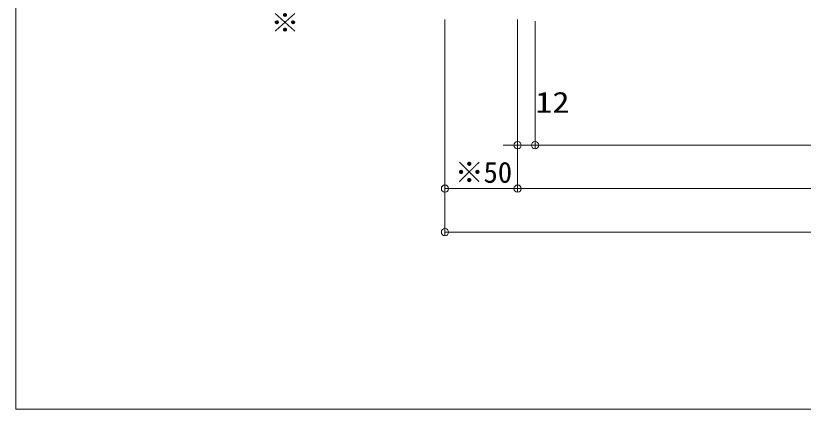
# Model space of a CAD drawing. Units: millimetres, scale not verified. Extents: x -2001 to 1999, y -1385 to 1385.
# Drawn here: x -2001 to -1459, y -1385 to -1114 of the extents above; entities that cross this region are included whole.
import ezdxf
from ezdxf.enums import TextEntityAlignment as Align

# ---------------------------------------------------------------- set-up
doc = ezdxf.new("R2010")
doc.units = ezdxf.units.MM
doc.header["$LTSCALE"] = 10
doc.header["$PDMODE"] = 32
doc.header["$PDSIZE"] = 5
for name, color, linetype, lineweight in [('0-0_zumenwaku', 6, 'Continuous', 9), ('0-F_0', 7, 'Continuous', 9), ('1-4_sunpou', 1, 'Continuous', 9), ('1-5_DEFPOINTS', 7, 'Continuous', 9), ('2-6_SUNPO', 1, 'Continuous', 9)]:
    doc.layers.add(name, color=color, linetype=linetype, lineweight=lineweight)
doc.styles.add('ＭＳ ゴシック', font='')
doc.styles.get('ＭＳ ゴシック').set_extended_font_data('MS Gothic')

# ---------------------------------------------------------------- blocks, each defined once
blk = doc.blocks.new('_ORIGIN')
at = {"layer": '0-F_0', "color": 1}
blk.add_line((0, 0), (-10, 0), dxfattribs=at)
blk.add_circle((0, 0), 5, dxfattribs=at)

msp = doc.modelspace()

# ---------------------------------------------------------------- linework, layer by layer
at = {"layer": '0-0_zumenwaku'}
msp.add_lwpolyline([(-2000.66, -1384.99), (1999.34, -1384.99), (1999.34, 1385.01), (-2000.66, 1385.01)], close=True, dxfattribs=at)
at = {"layer": '1-4_sunpou'}
for p, q in [((-1705.2, -1116.43), (-1705.2, -1265.46)), ((-1705.2, -1116.43), (-1705.2, -1235.46)), ((-1655.2, -1116.43), (-1655.2, -1235.46)), ((-1655.2, -1116.43), (-1655.2, -1235.46)), ((-1655.2, -1116.43), (-1655.2, -1205.46)), ((-1643.2, -1117.48), (-1643.2, -1205.46)), ((-1660.2, -1202.96), (-1665.2, -1202.96)), ((-1655.2, -1202.96), (-1643.2, -1202.96)), ((-1638.2, -1202.96), (-1633.2, -1202.96)), ((-1700.2, -1232.96), (-1660.2, -1232.96)), ((-1650.2, -1232.96), (-989.2, -1232.96)), ((-1700.2, -1262.96), (-939.2, -1262.96))]:
    msp.add_line(p, q, dxfattribs=at)
at = {"layer": '1-5_DEFPOINTS'}
for p in [(-1643.2, -1202.96), (-1655.2, -1232.96)]:
    msp.add_point(p, dxfattribs=at)
at = {"layer": '2-6_SUNPO'}
for p, q in [((-1643.2, -1117.48), (-1643.2, -1205.46)), ((-1638.2, -1202.96), (-1001.2, -1202.96))]:
    msp.add_line(p, q, dxfattribs=at)

# ---------------------------------------------------------------- block references
at = {"layer": '1-4_sunpou', "xscale": 0.5, "yscale": 0.5}
for p in [(-1655.2, -1202.96), (-1655.2, -1232.96)]:
    msp.add_blockref('_ORIGIN', p, dxfattribs=at)
at = {"layer": '1-4_sunpou', "xscale": 0.5, "yscale": 0.5, "rotation": 180}
for p in [(-1643.2, -1202.96), (-1705.2, -1232.96), (-1655.2, -1232.96), (-1705.2, -1262.96)]:
    msp.add_blockref('_ORIGIN', p, dxfattribs=at)
at = {"layer": '2-6_SUNPO', "xscale": 0.5, "yscale": 0.5, "rotation": 180}
msp.add_blockref('_ORIGIN', (-1643.2, -1202.96), dxfattribs=at)

# ---------------------------------------------------------------- texts
at = {"layer": '1-4_sunpou', "color": 2, "style": 'ＭＳ ゴシック', "width": 0.9}
msp.add_text('※1：95（～155）', height=14.43, rotation=90, dxfattribs=at).set_placement((-1803.52, -1127.19), align=Align.BOTTOM_LEFT)
at = {"layer": '1-4_sunpou', "color": 2, "style": 'ＭＳ ゴシック', "width": 1.2}
msp.add_text('12', height=14.44, dxfattribs=at).set_placement((-1643.04, -1184.98), align=Align.BOTTOM_LEFT)
at = {"layer": '1-4_sunpou', "color": 2, "style": 'ＭＳ ゴシック'}
msp.add_text('※50', height=14.44, dxfattribs=at).set_placement((-1698.34, -1233.24), align=Align.BOTTOM_LEFT)

doc.saveas('drawing.dxf')
